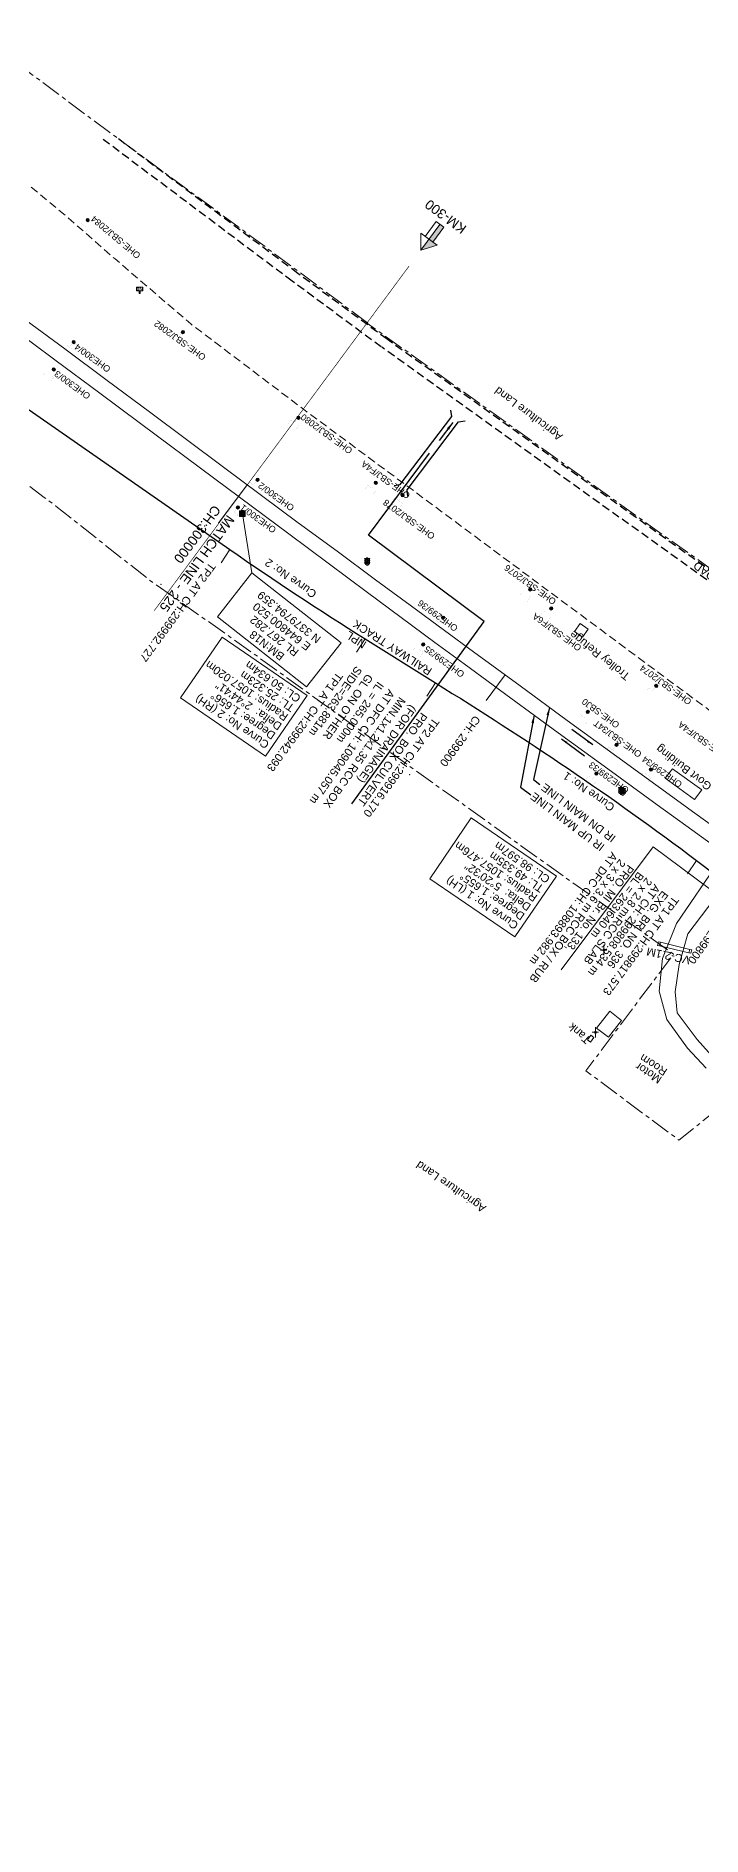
# Model space of a CAD drawing. Header units: metres. Extents: x 628572 to 650094, y 3375792 to 3391117.
# Drawn here: x 644736 to 644944, y 3379381 to 3379944 of the extents above; entities that cross this region are included whole.
import ezdxf
from ezdxf.enums import TextEntityAlignment as Align

# ---------------------------------------------------------------- set-up
doc = ezdxf.new("R2010")
doc.units = ezdxf.units.M
doc.header["$MEASUREMENT"] = 0
for name, pattern in [('CENTER', [2, 1.25, -0.25, 0.25, -0.25]), ('DASHED', [0.75, 0.5, -0.25]), ('PHANTOM2', [1.25, 0.625, -0.125, 0.125, -0.125, 0.125, -0.125])]:
    doc.linetypes.add(name, pattern=pattern)
for name, color, linetype, lineweight in [('Arch', 7, 'Continuous', 0), ('Bench_Mark', 7, 'Continuous', 0), ('Bore', 8, 'Continuous', 0), ('BRIDGE DETAILS PLAN', 7, 'Continuous', 0), ('Commercial Building Semipucca', 251, 'Continuous', 0), ('DFCC BOUNDARY', 6, 'CENTER', 0), ('Existing Chainage', 7, 'Continuous', 0), ('Existing IR Track', 143, 'Continuous', 0), ('Existing Railway Boundary', 7, 'CENTER', 0), ('flow direction', 7, 'Continuous', 0), ('Govt buliding', 251, 'Continuous', 0), ('KM STONE', 7, 'Continuous', 0), ('MATCH LINE', 7, 'Continuous', 0), ('Name Board', 251, 'Continuous', 0), ('NEW PRO. BOX', 1, 'Continuous', 30), ('OHE MAST', 8, 'Continuous', 0), ('Side Details', 251, 'Continuous', 0), ('Sign Board', 251, 'Continuous', 0), ('Subroad Edge', 34, 'Continuous', 0), ('Tank', 7, 'Continuous', 0), ('Text', 251, 'Continuous', 0), ('TEXT MAIN LINE', 6, 'Continuous', 0), ('TOPOSTYLEREMARK', 251, 'Continuous', 0), ('Trolley Stand', 251, 'Continuous', 0), ('Water Logged Area', 5, 'Continuous', 0)]:
    doc.layers.add(name, color=color, linetype=linetype, lineweight=lineweight)
for name, color, linetype in [('DRAIN CULVERT', 1, 'Continuous'), ('NPL SIDING', 6, 'Continuous'), ('PROPOSED ROAD', 10, 'DASHED')]:
    doc.layers.add(name, color=color, linetype=linetype)
doc.styles.add('NB', font='swissbo.ttf', dxfattribs={"height": 1.5})
doc.styles.get("Standard").update_dxf_attribs({"font": 'arial.ttf'})
doc.styles.add('Style-Arial', font='arial.ttf')
doc.styles.add('Text', font='arial.ttf', dxfattribs={"height": 2})
doc.dimstyles.new('ISO-25', dxfattribs={"dimtxt": 2.5, "dimasz": 2.5, "dimexe": 1.25, "dimexo": 0.625, "dimtad": 1, "dimtxsty": 'Standard', "dimcen": 2.5, "dimadec": 0, "dimazin": 0, "dimtfac": 1, "dimtmove": 0, "dimatfit": 3, "dimfxl": 1, "dimarcsym": 0})

# ---------------------------------------------------------------- blocks, each defined once
blk = doc.blocks.new('BORE')
at = {"ltscale": 0.5}
for q in [(-0.99, 0), (0, 1.64), (0.99, 0), (0, -1.64)]:
    blk.add_line((0, 0), q, dxfattribs=at)
blk.add_circle((0, 0), 0.328, dxfattribs=at)
blk = doc.blocks.new('NB')
for p, q in [((-0.98, 0.82), (-0.98, 1.98)), ((-0.98, 1.98), (0.98, 1.98)), ((-0.98, 0.82), (0.98, 0.82)), ((-0.13, 0.82), (-0.13, 0)), ((-0.13, 0), (0.13, 0)), ((0.13, 0.82), (0.13, 0)), ((0.98, 1.98), (0.98, 0.82))]:
    blk.add_line(p, q)
at = {"style": 'NB', "width": 1.025371}
blk.add_text('NB', height=0.988, rotation=180, dxfattribs=at).set_placement((-0.02, 1.38), align=Align.MIDDLE_CENTER)
blk = doc.blocks.new('SIG')
for color, points in [(1, [(-0.22, 0.42, 0.180295), (-0.01, 0.33, -0.00255), (0.01, 0.33, -0.00255), (0.02, 0.33, 0.180295), (0.23, 0.42, -0.002654), (0.25, 0.44, 0.184495), (0.33, 0.65, 1.000001), (-0.32, 0.65, 0.184495), (-0.24, 0.44, -0.002654)]), (2, [(0.23, -0.23, -0.002654), (0.25, -0.21, 0.184495), (0.33, 0.01, 1.000001), (-0.32, 0.01, 0.184495), (-0.24, -0.21, -0.002654), (-0.22, -0.23, 0.180295), (-0.01, -0.32, -0.00255), (0.01, -0.32, -0.00255), (0.02, -0.32, 0.180295)]), (3, [(0.23, -0.88, -0.002654), (0.25, -0.86, 0.184495), (0.33, -0.64, 1.000001), (-0.32, -0.64, 0.184495), (-0.24, -0.86, -0.002654), (-0.22, -0.88, 0.395599)])]:
    blk.add_hatch(color=color).paths.add_polyline_path(points)
for p, q in [((-0.31, 0.98), (-0.32, -0.9)), ((0.33, -0.9), (0.32, 0.98))]:
    blk.add_line(p, q)
at = {"flags": 128}
for points in [[(-0.31, 0.98), (-0.81, 0.98, 0.198758), (-0.42, 0.41, 0.003814), (-0.31, 0.39)], [(-0.31, 0.33), (-0.81, 0.33, 0.198758), (-0.42, -0.23, 0.003727), (-0.32, -0.26)], [(0.32, 0.98), (0.82, 0.98, -0.198758), (0.44, 0.41, -0.003814), (0.32, 0.39)], [(0.32, 0.33), (0.82, 0.33, -0.198758), (0.44, -0.23, -0.003727), (0.33, -0.26)], [(-0.32, -0.32), (-0.81, -0.32, 0.198758), (-0.42, -0.88, 0.003639), (-0.32, -0.9)], [(0.33, -0.32), (0.82, -0.32, -0.198758), (0.44, -0.88, -0.003639), (0.33, -0.9)]]:
    blk.add_lwpolyline(points, format="xyb", dxfattribs=at)
for centre, radius, start, end in [((0.01, 0.91), 0.324, 12.4049, 167.5951), ((0.01, 0.81), 0.357, 27.7578, 152.2422), ((0.01, -0.9), 0.324, 181.4572, 358.5428)]:
    blk.add_arc(centre, radius, start, end)
blk = doc.blocks.new('BM')
blk.add_hatch(color=256).paths.add_polyline_path([(-0.88, -0.88), (-0.88, 0.88), (0.88, 0.88), (0.88, -0.88)])
for p, q in [((0.88, 0.88), (-0.88, 0.88)), ((-0.88, 0.88), (-0.88, -0.88)), ((0.88, -0.88), (0.88, 0.88)), ((-0.88, -0.88), (0.88, -0.88))]:
    blk.add_line(p, q)
blk = doc.blocks.new('OHE MAST')
h = blk.add_hatch(color=256)
edge = h.paths.add_edge_path()
edge.add_arc((0, 0), 0.514, 0, 360)
at = {"const_width": 0.01, "flags": 128}
for points in [[(1.5, 3.5), (1.5, 2), (-1.5, 2), (-1.5, 3.5)], [(0, 2), (0, 0)]]:
    blk.add_lwpolyline(points, dxfattribs=at)
blk.add_circle((0, 0), 0.514)
blk = doc.blocks.new('KM POST PLAN')
h = blk.add_hatch(color=256)
h.paths.add_polyline_path([(-6.3, -8.5), (0, 0), (0, -8.5), (-3, -8.5)], flags=16)
h.paths.add_polyline_path([(-3, -20), (-3, -8.5), (0, -8.5), (0, -20)], flags=16)
at = {"flags": 128}
for points in [[(0, 0), (-6.3, -8.5), (6.3, -8.5)], [(0, 0), (0, -20)], [(0, 0), (6.3, -8.5)], [(3, -8.5), (3, -20), (-3, -20), (-3, -8.5)]]:
    blk.add_lwpolyline(points, dxfattribs=at)

msp = doc.modelspace()

# ---------------------------------------------------------------- linework, layer by layer
at = {"layer": 'Arch', "linetype": 'Continuous', "flags": 128}
for points in [[(644930.1041, 3379659.5112), (644930.7942, 3379659.3804), (644931.103, 3379660.4669), (644930.4126, 3379660.5976), (644930.1041, 3379659.5112)], [(644939.9084, 3379657.2048), (644940.6008, 3379657.0936), (644940.8976, 3379658.1541), (644940.2052, 3379658.2652), (644939.9084, 3379657.2048)]]:
    msp.add_lwpolyline(points, close=True, dxfattribs=at)
for points in [[(644939.9084, 3379657.2048), (644930.7942, 3379659.3804)], [(644931.103, 3379660.4669), (644940.2052, 3379658.2652)]]:
    msp.add_lwpolyline(points, dxfattribs=at)
at = {"layer": 'BRIDGE DETAILS PLAN', "flags": 128}
msp.add_lwpolyline([(644900.0819, 3379651.8619), (644928.7556, 3379690.2987), (644946.3025, 3379677.2798), (644982.5717, 3379726.1633)], dxfattribs=at)
at = {"layer": 'Commercial Building Semipucca', "linetype": 'Continuous', "flags": 128}
msp.add_lwpolyline([(644911.1149, 3379633.6771), (644915.2182, 3379638.9367), (644918.9056, 3379636.0615), (644914.7993, 3379630.7981), (644911.1149, 3379633.6771)], close=True, dxfattribs=at)
at = {"layer": 'DFCC BOUNDARY', "ltscale": 5, "flags": 128}
for points in [[(644839.659, 3379853.9203), (644799.5441, 3379883.7664), (644759.067, 3379913.46), (644719.0126, 3379943.3882), (644639.0378, 3380003.3297), (644599.0819, 3380033.3284), (644479.0036, 3380123.1209), (644438.8282, 3380153.1361), (644398.771, 3380183.0605), (644358.6681, 3380212.8501), (644198.015, 3380332.0525), (644157.8811, 3380361.8733), (644117.7416, 3380391.7282), (644077.6627, 3380421.6234), (644038.4538, 3380451.287), (644001.034, 3380484.6868), (644003.2264, 3380487.6601)], [(645346.1837, 3379491.1213), (644839.6006, 3379853.8387)]]:
    msp.add_lwpolyline(points, dxfattribs=at)
at = {"layer": 'DRAIN CULVERT'}
msp.add_lwpolyline([(644834.7134, 3379703.7307), (644876.0377, 3379760.734), (644839.8383, 3379787.7015), (644858.8825, 3379813.2652)], dxfattribs=at)
at = {"layer": 'Existing Chainage', "color": 7, "linetype": 'Continuous', "lineweight": 13, "flags": 128}
for points in [[(644793.0841, 3379791.3753), (644802.0429, 3379803.406)], [(644876.599, 3379735.9766), (644882.5138, 3379744.0398)]]:
    msp.add_lwpolyline(points, dxfattribs=at)
at = {"layer": 'Existing IR Track', "color": 88, "linetype": 'DASHED', "ltscale": 5, "flags": 128}
msp.add_lwpolyline([(645038.693, 3379655.1177), (645028.1338, 3379666.3978), (645014.8905, 3379679.9859), (645008.5367, 3379685.732), (644999.4581, 3379693.3987), (644961.2941, 3379721.897), (644930.2564, 3379744.877), (644892.702, 3379772.7549), (644852.7865, 3379802.4109), (644820.1267, 3379826.5914), (644784.3653, 3379853.6853), (644760.7581, 3379873.9597), (644745.8776, 3379887.0143), (644726.7946, 3379902.8908), (644694.4119, 3379927.0664), (644675.1506, 3379941.616), (644664.1018, 3379950.2687), (644652.1089, 3379960.4963), (644641.3005, 3379969.8632), (644604.0556, 3380001.6745), (644568.2548, 3380028.7499), (644548.9211, 3380044.8728), (644533.1382, 3380058.7814), (644517.4767, 3380072.4625), (644506.3973, 3380081.5957), (644487.1177, 3380096.2314), (644471.4398, 3380108.5115)], dxfattribs=at)
at = {"layer": 'Existing IR Track', "flags": 128}
for points in [[(644958.4163, 3379688.8492), (644941.7979, 3379700.8421), (644917.4423, 3379718.5098), (644901.9387, 3379729.7905), (644887.2194, 3379740.588), (644872.6862, 3379751.249), (644863.5797, 3379757.8869), (644852.8983, 3379765.7577), (644842.101, 3379773.7138), (644830.0548, 3379782.6156), (644817.9452, 3379791.5642), (644794.6191, 3379808.9342), (644771.5065, 3379826.1453), (644758.282, 3379835.9716), (644745.0174, 3379845.8276), (644729.377, 3379857.3973)], [(644955.5661, 3379684.9764), (644938.9942, 3379696.9579), (644930.0126, 3379703.4507), (644914.6115, 3379714.672), (644899.147, 3379725.9396), (644884.3801, 3379736.7486), (644869.7785, 3379747.4369), (644860.6385, 3379754.169), (644850.1027, 3379761.9916), (644839.6202, 3379769.7745), (644827.3126, 3379778.9216), (644815.0345, 3379788.0468), (644791.8897, 3379805.2652), (644768.7237, 3379822.4995), (644755.5539, 3379832.3011), (644742.2899, 3379842.1729), (644726.693, 3379853.784)]]:
    msp.add_lwpolyline(points, dxfattribs=at)
at = {"layer": 'Existing Railway Boundary', "ltscale": 5, "flags": 128}
msp.add_lwpolyline([(631983.38, 3389039.032), (631997.7807, 3389029.4226), (631998.0481, 3389028.4172), (632017.689, 3389013.381), (632054.7643, 3388986.9088), (632106.6339, 3388955.856), (632154.9467, 3388925.0992), (632230.8669, 3388875.9972), (632261.2753, 3388857.0709), (632290.5359, 3388840.2738), (632385.6616, 3388776.6365), (632400.5735, 3388766.5357), (632397.5375, 3388762.1235), (632395.5364, 3388759.1088), (632389.2973, 3388750.367), (632386.7075, 3388746.9674), (632380.0799, 3388739.4039), (632361.8258, 3388715.063), (632365.1364, 3388712.5802), (632373.8273, 3388706.8724), (632388.4278, 3388697.2834), (632403.5607, 3388687.3436), (632418.7904, 3388677.3402), (632434.5002, 3388667.0345), (632450.2517, 3388656.7014), (632466.7864, 3388645.8571), (632483.3195, 3388635.0137), (632501.7611, 3388622.9148), (632520.2525, 3388610.7831), (632536.8197, 3388599.9238), (632553.3588, 3388589.0829), (632565.8495, 3388580.885), (632578.4671, 3388572.604), (632596.9196, 3388560.5289), (632615.4939, 3388548.3741), (632635.6038, 3388535.295), (632652.8405, 3388523.9973), (632669.9946, 3388512.743), (632686.4084, 3388501.9869), (632696.8068, 3388495.1588), (632732.8678, 3388550.0585), (632815.552, 3388494.313), (632865.8266, 3388462.6693), (632954.7858, 3388408.1832), (633025.1519, 3388369.9037), (633056.7277, 3388353.8904), (633065.1399, 3388349.0145), (633088.5914, 3388328.9973), (633152.5885, 3388273.22), (633202.5468, 3388242.3953), (633264.4413, 3388204.6969), (633318.529, 3388171.7998), (633353.1394, 3388148.7029), (633406.9301, 3388112.3266), (633420.502, 3388103.4378), (633436.8123, 3388092.7008), (633466.2362, 3388073.356), (633479.8402, 3388064.4269), (633497.3225, 3388052.9837), (633514.7073, 3388041.6043), (633531.7969, 3388030.3277), (633546.129, 3388020.9518), (633562.4852, 3388010.2117), (633576.5949, 3388000.9466), (633594.4174, 3387989.2137), (633606.8568, 3387981.0241), (633607.7091, 3387982.3188), (633610.8424, 3387980.256), (633626.8506, 3387969.7582), (633642.9494, 3387959.201), (633660.1619, 3387947.8844), (633677.4438, 3387936.5221), (633693.0899, 3387926.2037), (633708.7685, 3387915.8637), (633726.0343, 3387904.4973), (633743.3468, 3387893.1002), (633758.2779, 3387883.3197), (633773.1647, 3387873.5681), (633789.2894, 3387862.9617), (633805.4356, 3387852.3412), (633820.4764, 3387842.4668), (633835.4704, 3387832.6232), (633852.0416, 3387821.7432), (633886.4734, 3387799.1411), (633904.4207, 3387787.3621), (633919.3393, 3387777.5707), (633934.3023, 3387767.7502), (633949.6629, 3387757.6969), (633964.9235, 3387747.7091), (633980.0551, 3387737.7098), (633995.2041, 3387727.6988), (634012.3387, 3387716.4289), (634029.3333, 3387705.2512), (634045.5362, 3387694.5849), (634061.6293, 3387683.9862), (634078.9907, 3387672.5929), (634096.3149, 3387661.224), (634113.1506, 3387650.1721), (634130.0059, 3387639.1072), (634145.8823, 3387628.6414), (634161.8963, 3387618.085), (634177.8703, 3387607.6107), (634193.7633, 3387597.1895), (634209.9993, 3387586.506), (634226.097, 3387575.9134), (634243.1652, 3387564.6955), (634260.1615, 3387553.5249), (634275.6177, 3387543.3646), (634291.1318, 3387533.1662), (634296.8083, 3387529.4449), (634291.9143, 3387522.0113), (634301.9583, 3387515.4268), (634317.7028, 3387505.1053), (634344.1271, 3387487.7818), (634370.6963, 3387470.3636), (634386.1901, 3387460.3813), (634401.9429, 3387450.229), (634426.4972, 3387434.0857), (634451.3792, 3387417.727), (634475.9114, 3387401.5928), (634500.3759, 3387385.5031), (634523.6732, 3387370.1555), (634547.0997, 3387354.7227), (634564.8006, 3387343.068), (634582.571, 3387331.3674), (634601.3879, 3387318.9723), (634620.2858, 3387306.5238), (634639.3106, 3387294.0156), (634658.1243, 3387281.6461), (634679.4814, 3387267.2836), (634702.026, 3387254.0413), (634712.9167, 3387246.4104), (634726.0042, 3387238.4627), (634737.8854, 3387230.0656), (634750.9438, 3387221.7267), (634764.9008, 3387212.4131), (634775.612, 3387204.6159), (634789.3703, 3387195.959), (634801.4607, 3387188.869), (634814.7172, 3387180.8194), (634815.4987, 3387180.2694), (634827.9598, 3387171.3498), (634840.5994, 3387164.128), (634854.2176, 3387155.5292), (634871.8787, 3387143.9515), (634877.6173, 3387139.7695), (634887.5373, 3387132.4757), (634902.4262, 3387121.5277), (634921.3448, 3387107.4791), (634940.6674, 3387093.1306), (634962.2421, 3387077.0753), (634984.1126, 3387060.8), (635000.5185, 3387048.6195), (635017.0238, 3387036.3652), (635035.7455, 3387022.426), (635054.4369, 3387008.5092), (635082.1937, 3386987.9155), (635109.8573, 3386967.3911), (635134.2436, 3386949.2611), (635158.5309, 3386931.2047), (635180.7563, 3386914.7058), (635202.7867, 3386898.3516), (635206.1213, 3386895.8016), (635211.1242, 3386892.0437), (635230.1367, 3386877.9281), (635249.207, 3386863.7701), (635270.9723, 3386847.61), (635292.819, 3386831.3895), (635313.1117, 3386816.3456), (635333.3618, 3386801.3334), (635352.372, 3386787.2182), (635371.5331, 3386772.9909), (635390.4616, 3386758.9197), (635409.8226, 3386744.527), (635427.2062, 3386731.6093), (635445.0434, 3386718.3546), (635461.6171, 3386706.0794), (635478.4695, 3386693.5976), (635493.4196, 3386682.4884), (635508.6023, 3386671.2062), (635518.0063, 3386664.2196), (635527.5618, 3386657.1206), (635543.461, 3386645.2907), (635559.7145, 3386633.1978), (635591.676, 3386610.2688), (635606.0755, 3386599.5015), (635620.6466, 3386588.6057), (635636.5434, 3386576.7606), (635652.3995, 3386564.9458), (635668.2493, 3386553.1365), (635683.9787, 3386541.4169), (635700.2614, 3386528.9886), (635716.7419, 3386516.4094), (635732.9183, 3386504.3569), (635749.0007, 3386492.3748), (635764.9276, 3386480.5277), (635780.91, 3386468.6394), (635796.8963, 3386456.7694), (635812.8908, 3386444.8934), (635829.3631, 3386432.6938), (635845.7912, 3386420.527), (635861.6814, 3386408.7334), (635877.6317, 3386396.8953), (635893.2055, 3386385.3425), (635908.8769, 3386373.7174), (635925.058, 3386361.6972), (635941.2668, 3386349.6564), (635956.6865, 3386338.1889), (635972.0823, 3386326.7391), (635987.7899, 3386315.0493), (636003.5308, 3386303.3347), (636019.0977, 3386291.765), (636034.6476, 3386280.2079), (636050.7681, 3386268.2256), (636066.8961, 3386256.2378), (636083.1084, 3386244.1987), (636099.3561, 3386232.1333), (636114.134, 3386221.1471), (636147.8198, 3386196.1265), (636166.7058, 3386182.1085), (636182.4635, 3386170.4111), (636198.2037, 3386158.7268), (636214.3364, 3386146.7471), (636230.3919, 3386134.8247), (636230.9614, 3386134.4025), (636228.154, 3386130.995), (636300.9317, 3386076.4069), (636382.1931, 3386014.4435), (636463.0816, 3385952.0584), (636544.2755, 3385889.3268), (636568.8921, 3385871.1182), (636613.4471, 3385839.7025), (636628.0709, 3385853.6506), (636650.5128, 3385835.4717), (636693.9069, 3385800.1065), (636686.7095, 3385790.4003), (636696.0629, 3385782.3378), (636710.473, 3385769.9165), (636766.0138, 3385726.4206), (636849.4668, 3385668.9836), (636931.64, 3385608.8479), (637013.8419, 3385548.1951), (637096.6082, 3385488.6336), (637121.9489, 3385470.2058), (637176.9181, 3385426.1737), (637258.1753, 3385363.4078), (637340.1494, 3385301.7514), (637422.2947, 3385241.0852), (637447.0788, 3385223.2045), (637528.2227, 3385160.8768), (637610.9552, 3385100.7612), (637694.8717, 3385041.953), (637753.3499, 3385002.2846), (637771.5944, 3384989.982), (637771.5944, 3384979.4924), (637852.0915, 3384922.0343), (637935.0162, 3384862.0714), (637993.4351, 3384821.4573), (638019.0158, 3384803.2052), (638102.4107, 3384745.0584), (638178.9785, 3384688.3398), (638237.6603, 3384636.8079), (638344.701, 3384557.2221), (638427.4112, 3384496.8586), (638508.4228, 3384435.5926), (638565.3238, 3384391.9743), (638589.782, 3384373.2765), (638631.8324, 3384337.8543), (638619.2503, 3384320.7689), (638700.6253, 3384258.2275), (638758.2306, 3384210.1286), (638748.4263, 3384194.4881), (638832.9819, 3384135.241), (638898.2751, 3384089.8354), (638910.685, 3384104.7359), (638994.0238, 3384045.8483), (639077.2216, 3383986.384), (639102.1383, 3383968.0886), (639159.8745, 3383926.5901), (639184.8741, 3383908.5552), (639242.6613, 3383867.4991), (639268.1519, 3383849.1332), (639327.9549, 3383811.5106), (639354.2186, 3383795.0507), (639414.5653, 3383756.9689), (639440.0428, 3383739.3736), (639498.3493, 3383699.1058), (639523.8465, 3383681.6785), (639574.9736, 3383646.7331), (639583.1624, 3383652.0276), (639689.1575, 3383571.5368), (639770.3529, 3383510.1038), (639826.8338, 3383467.0843), (639851.6063, 3383448.3401), (639907.8381, 3383405.1303), (639928.7552, 3383389.2727), (639932.4136, 3383385.8226), (639987.4639, 3383341.8457), (640012.7135, 3383323.0928), (640093.1273, 3383262.0565), (640171.8725, 3383196.1592), (640228.3322, 3383153.381), (640311.5957, 3383095.2106), (640394.8641, 3383036.2274), (640477.4145, 3382977.0386), (640559.1827, 3382915.4685), (640665.4567, 3382835.3045), (640720.6935, 3382789.5682), (640744.1896, 3382769.9043), (640801.5333, 3382727.7921), (640884.497, 3382668.355), (640967.4181, 3382609.4811), (641049.3321, 3382547.9775), (641130.842, 3382487.0083), (641212.6929, 3382426.3203), (641295.2397, 3382366.2732), (641377.1032, 3382305.6407), (641458.6913, 3382244.4694), (641539.788, 3382182.3426), (641622.1383, 3382122.0097), (641702.364, 3382062.6427), (641784.5528, 3382001.6936), (641867.0132, 3381941.5198), (641973.939, 3381862.1361), (642047.1447, 3381806.5386), (642111.3474, 3381756.247), (642135.5451, 3381737.1522), (642191.6481, 3381692.8805), (642216.3665, 3381674.0919), (642297.8377, 3381612.4104), (642380.4062, 3381552.4772), (642463.3246, 3381492.4122), (642545.7114, 3381431.7783), (642627.5896, 3381371.9523), (642710.042, 3381311.7191), (642794.2249, 3381254.3826), (642875.8129, 3381193.2771), (642956.3456, 3381130.3141), (643036.4583, 3381067.3443), (643117.185, 3381004.8095), (643172.4593, 3380960.8682), (643197.158, 3380942.1115), (643255.3116, 3380901.5691), (643282.0179, 3380885.9855), (643340.0019, 3380844.3971), (643414.9945, 3380785.1482), (643451.8986, 3380756.7808), (643532.8037, 3380694.4612), (643535.2972, 3380692.6635), (643551.2784, 3380680.8194), (643567.3357, 3380668.919), (643583.0638, 3380657.2952), (643598.7082, 3380645.7333), (643614.3081, 3380634.1892), (643630.1523, 3380622.4653), (643650.0814, 3380608.0318), (643669.585, 3380593.9065), (643682.7179, 3380584.1884), (643695.5222, 3380574.7117), (643709.3225, 3380564.4893), (643722.9637, 3380554.3847), (643737.887, 3380543.3483), (643752.8235, 3380532.3022), (643768.2592, 3380520.8389), (643783.7331, 3380509.3472), (643799.7855, 3380497.4973), (643815.9413, 3380485.5714), (643832.7782, 3380473.1288), (643849.7289, 3380460.6021), (643866.059, 3380448.5159), (643882.3496, 3380436.4589), (643898.3816, 3380424.7148), (643914.2305, 3380413.1048), (643929.3278, 3380401.9147), (643944.4267, 3380390.7231), (643959.7518, 3380379.1349), (643975.3902, 3380367.3097), (643987.907, 3380358.1055), (644000.1603, 3380349.0958), (644017.4569, 3380336.3184), (644034.4669, 3380323.7528), (644046.4455, 3380314.9727), (644249.4258, 3380165.3983), (644621.007, 3379887.6965), (644676.9944, 3379845.4482), (644702.8645, 3379825.9912), (644738.6024, 3379799.4801), (644742.2817, 3379796.7418), (644771.2557, 3379773.8192), (644804.6479, 3379750.2058), (644834.554, 3379728.6172), (644848.5372, 3379718.5093), (644863.2911, 3379707.9396), (644878.1999, 3379697.2589), (644893.8111, 3379686.127), (644909.381, 3379675.0245), (644918.4816, 3379668.5863), (644935.1691, 3379656.7791), (644907.7997, 3379620.3367), (644936.8456, 3379598.666), (644961.4527, 3379618.4234), (645145.9779, 3379481.4776), (645154.4712, 3379493.1591), (645276.7247, 3379402.534), (645270.2115, 3379393.7381), (645468.3754, 3379252.8811), (645478.6859, 3379267.1096), (645498.5589, 3379252.3702), (645510.5872, 3379243.9988), (645510.5872, 3379243.9988), (645531.3517, 3379228.922), (645544.8911, 3379218.91), (645549.0311, 3379215.8257)], dxfattribs=at)
at = {"layer": 'Govt buliding', "flags": 128}
msp.add_lwpolyline([(644944.0211, 3379708.0688), (644941.7077, 3379705.1036), (644932.5221, 3379711.715), (644934.8482, 3379714.6966), (644944.0211, 3379708.0688)], close=True, dxfattribs=at)
at = {"layer": 'MATCH LINE', "linetype": 'PHANTOM2', "ltscale": 15, "const_width": 0.2}
msp.add_lwpolyline([(644852.5436, 3379871.7131), (644772.9616, 3379764.0707)], dxfattribs=at)
at = {"layer": 'NEW PRO. BOX'}
for points in [[(644847.89, 3379803.2184), (644849.8249, 3379803.4713), (644865.8963, 3379824.7034), (644865.6294, 3379826.7455)], [(644852.2156, 3379799.8928), (644851.9627, 3379801.8277), (644868.0418, 3379823.0697), (644870.0839, 3379823.3366)]]:
    msp.add_lwpolyline(points, dxfattribs=at)
at = {"layer": 'NPL SIDING'}
msp.add_lwpolyline([(643905.054, 3380126.2641, -0.32215497), (644315.8051, 3380117.8517), (644796.6185, 3379783.1815, 0.01197615), (644838.8529, 3379755.2615), (644860.8142, 3379741.4878, -0.02331379), (644942.3224, 3379686.0733), (644995.7144, 3379645.7255)], format="xyb", dxfattribs=at)
at = {"layer": 'NPL SIDING', "lineweight": 0}
for points in [[(644796.6185, 3379783.1815), (644793.8542, 3379779.0151)], [(644838.8529, 3379755.2615), (644836.0887, 3379751.0951)], [(644860.8142, 3379741.4878), (644858.0499, 3379737.3214)], [(644942.3224, 3379686.0733), (644939.5582, 3379681.9069)]]:
    msp.add_lwpolyline(points, dxfattribs=at)
for points in [[(644820.7558, 3379737.6145), (644807.7602, 3379718.615), (644781.1702, 3379736.8024), (644794.1658, 3379755.8019)], [(644898.5731, 3379681.1544), (644885.5775, 3379662.1549), (644858.9875, 3379680.3424), (644871.9831, 3379699.3419)]]:
    msp.add_lwpolyline(points, close=True, dxfattribs=at)
at = {"layer": 'PROPOSED ROAD', "linetype": 'DASHED', "ltscale": 5}
for points in [[(644845.6635, 3379848.8827), (644817.7923, 3379869.4536), (644761.2091, 3379911.8759)], [(644843.8833, 3379846.4708), (644816.0031, 3379867.0484), (644756.9792, 3379911.3006)], [(645033.9449, 3379710.382), (644844.0291, 3379846.3632)], [(645036.367, 3379712.3376), (644845.6635, 3379848.8827)]]:
    msp.add_lwpolyline(points, dxfattribs=at)
at = {"layer": 'Subroad Edge', "linetype": 'Continuous', "flags": 128}
for points in [[(644949.3001, 3379685.7249), (644936.0289, 3379666.3783), (644931.6861, 3379655.3633), (644930.6869, 3379645.2548), (644933.0019, 3379636.3021), (644939.4618, 3379627.4025), (644945.3566, 3379621.1864)], [(644947.8507, 3379624.1662), (644942.5311, 3379630.1179), (644936.3171, 3379638.42), (644935.6915, 3379644.9816), (644936.8871, 3379653.5006), (644939.6279, 3379663.1496), (644954.1327, 3379682.1323)]]:
    msp.add_lwpolyline(points, dxfattribs=at)
at = {"layer": 'Tank', "linetype": 'Continuous', "flags": 128}
msp.add_lwpolyline([(644908.2619, 3379629.9894), (644909.1951, 3379629.2558), (644910.2588, 3379630.73), (644909.3229, 3379631.4657), (644908.2619, 3379629.9894)], close=True, dxfattribs=at)
at = {"layer": 'TOPOSTYLEREMARK'}
msp.add_line((644800.52, 3379794.359), (644803.4849, 3379775.8954), dxfattribs=at)
at = {"layer": 'TOPOSTYLEREMARK', "linetype": 'Continuous', "flags": 128}
msp.add_lwpolyline([(644831.3077, 3379754.0775), (644820.5089, 3379740.3066), (644792.6862, 3379762.1245), (644803.4849, 3379775.8954), (644831.3077, 3379754.0775)], close=True, dxfattribs=at)
at = {"layer": 'Trolley Stand', "linetype": 'Continuous', "flags": 128}
msp.add_lwpolyline([(644904.2566, 3379757.5745), (644905.9854, 3379760.0255), (644908.4406, 3379758.2937), (644906.7118, 3379755.8427), (644904.2566, 3379757.5745)], close=True, dxfattribs=at)
at = {"layer": 'Water Logged Area'}
for p in [(644788.7, 3379790.565), (644775.121, 3379772.309), (644852.742, 3379712.855)]:
    msp.add_point(p, dxfattribs=at)

# ---------------------------------------------------------------- block references
at = {"layer": 'Bench_Mark', "linetype": 'Continuous'}
msp.add_blockref('BM', (644800.52, 3379794.359), dxfattribs=at)
at = {"layer": 'Bore', "linetype": 'Continuous'}
for p in [(644913.3744, 3379658.0484), (644910.759, 3379632.35)]:
    msp.add_blockref('BORE', p, dxfattribs=at)
at = {"layer": 'KM STONE'}
ref = msp.add_blockref('KM POST PLAN', (644856.2333, 3379876.7038), dxfattribs=dict(at, xscale=0.4999999999999998, yscale=0.4999999999999998, zscale=0.4999999999999998, rotation=143.5234969409069))
ref.add_attrib('KM-POST', 'KM-300', dxfattribs={"layer": '0', "height": 3, "rotation": 143.523497, "style": 'Style-Arial'}).set_placement((644863.9617, 3379887.1571), align=Align.MIDDLE_CENTER)
at = {"layer": 'Name Board', "linetype": 'Continuous'}
msp.add_blockref('NB', (644768.411, 3379863.211), dxfattribs=at)
msp.add_blockref('NB', (644768.411, 3379863.211), dxfattribs=at)
at = {"layer": 'OHE MAST', "color": 2, "rotation": 143.3908318566117}
for p in [(644752.185, 3379886.113), (644781.926, 3379851.129), (644747.807, 3379848.001), (644741.608, 3379839.441), (644818.018, 3379824.333), (644805.262, 3379804.979), (644842.14, 3379804.022), (644850.526, 3379800.144), (644799.093, 3379796.342), (644890.398, 3379770.714), (644896.94, 3379764.759), (644863.17, 3379761.896), (644856.997, 3379753.552), (644929.74, 3379740.594), (644908.374, 3379732.457), (644917.374, 3379722.19), (644928.062, 3379714.453), (644911.066, 3379713.159)]:
    msp.add_blockref('OHE MAST', p, dxfattribs=at)
at = {"layer": 'Sign Board', "linetype": 'Continuous'}
for p in [(644839.494, 3379779.401), (644918.779, 3379707.817), (644919.324, 3379707.589)]:
    msp.add_blockref('SIG', p, dxfattribs=at)

# ---------------------------------------------------------------- texts
at = {"layer": 'BRIDGE DETAILS PLAN', "color": 10}
for s, p in [('AT DFC CH: 108893.982 m', (644915.8594, 3379688.8815)), ('2 x 3 x 3.6 m RCC BOX / RUB', (644918.3515, 3379686.6856)), ('PRO. MI Br. No. 133, ', (644920.9902, 3379684.9289))]:
    msp.add_text(s, height=2.5, rotation=233, dxfattribs=at).set_placement(p)
at = {"layer": 'BRIDGE DETAILS PLAN'}
for s, p in [('BL = 263.640 m', (644924.1036, 3379682.7109)), ('2 x 2.8 m RCC SLAB', (644926.6847, 3379680.9018)), ('AT CH: 299808.534 m', (644929.1925, 3379678.8446)), ('EXG. BR. NO. 336 ', (644931.7002, 3379676.7875))]:
    msp.add_text(s, height=2.5, rotation=233, dxfattribs=at).set_placement(p)
at = {"layer": 'Existing Chainage', "color": 7, "lineweight": 0, "attachment_point": 4, "line_spacing_factor": 0.6, "style": 'Style-Arial'}
for s, insert, char_height, rotation in [('CH:300000', (644792.7293, 3379796.4425), 3, 233.326327), ('CH: 299900', (644874.0017, 3379730.8274), 2.5, 233.737629), ('CH: 299800', (644951.3641, 3379669.2745), 2.5, 234.183571)]:
    msp.add_mtext(s, dxfattribs=dict(at, insert=insert, char_height=char_height, rotation=rotation))
at = {"layer": 'Existing IR Track', "color": 7, "lineweight": 0}
for s, p in [('IR DN MAIN LINE', (644894.2762, 3379709.2949)), ('IR UP MAIN LINE', (644890.9298, 3379706.4666))]:
    msp.add_text(s, height=2.5, rotation=143, dxfattribs=at).set_placement(p, align=Align.MIDDLE_RIGHT)
at = {"layer": 'MATCH LINE', "linetype": 'Continuous'}
msp.add_text('MATCH LINE - 225', height=3, rotation=233.623712, dxfattribs=at).set_placement((644795.833, 3379794.2132))
at = {"layer": 'NPL SIDING', "lineweight": 0, "char_height": 2.5, "attachment_point": 4, "rotation": 233.737629, "line_spacing_factor": 0.6, "style": 'Style-Arial'}
for s, insert in [('TP2 AT CH:299992.727', (644791.3151, 3379778.6106)), ('TP1 AT CH:299942.093', (644831.0285, 3379744.3637)), ('TP2 AT CH:299916.170', (644861.1576, 3379730.0842)), ('TP1 AT CH:299817.573', (644935.9689, 3379674.3752))]:
    msp.add_mtext(s, dxfattribs=dict(at, insert=insert))
at = {"layer": 'NPL SIDING', "char_height": 2.5, "width": 34.476914, "attachment_point": 3, "style": 'Text'}
for s, insert, rotation in [('Curve No: 2', (644807.2394, 3379778.4894), 145), ('NPL \\PRAILWAY TRACK', (644832.4203, 3379755.7804), 146.938963), ('Curve No: 1', (644900.3438, 3379711.8417), 145)]:
    msp.add_mtext(s, dxfattribs=dict(at, insert=insert, rotation=rotation))
at = {"layer": 'NPL SIDING', "char_height": 2.5, "attachment_point": 7, "rotation": 145.628033, "line_spacing_factor": 0.84, "style": 'Style-Arial'}
for s, insert in [('Curve No: 2 (RH)\\PDegree: 1.656%%D\\PDelta:  2%%D44\'41"\\PRadius: 1057.020m\\PTL: 25.323m\\PCL: 50.634m', (644819.0184, 3379737.2885)), ('Curve No: 1 (LH)\\PDegree: 1.655%%D\\PDelta:  5%%D20\'32"\\PRadius: 1057.476m\\PTL: 49.335m\\PCL: 98.597m', (644896.8356, 3379680.8284))]:
    msp.add_mtext(s, dxfattribs=dict(at, insert=insert))
at = {"layer": 'OHE MAST'}
for s, rotation, p in [('OHE-SBJ/2084', 140, (644754.2602, 3379887.6403)), ('OHE-SBJ/2082', 144, (644773.8569, 3379854.9181)), ('OHE300/4', 144, (644749.0079, 3379847.6296)), ('OHE300/3', 144, (644742.7124, 3379839.223)), ('OHE-SBJ/2080', 144, (644819.6331, 3379825.7134)), ('OHE-SBJ/F4A', 144, (644838.5238, 3379811.067)), ('OHE300/2', 144, (644806.362, 3379804.3226)), ('OHE300/1', 144, (644800.7145, 3379797.4381)), ('OHE-SBJ/2078', 144, (644845.3837, 3379799.0194)), ('OHE-SBJ/2076', 144, (644883.239, 3379778.5935)), ('OHE299/36', 144, (644856.199, 3379767.6008)), ('OHE-SBJ/F6A', 144, (644892.0476, 3379763.47)), ('OHE299/35', 144, (644858.2541, 3379753.2462)), ('OHE-SBJ/2074', 144, (644925.5371, 3379747.2937)), ('OHE-SBJ0', 144, (644907.436, 3379736.8255)), ('OHE-SBJ/34T', 144, (644911.0979, 3379730.0552)), ('OHE-SBJ/F4A', 144, (644937.497, 3379729.6542)), ('OHE299/33', 144, (644909.6184, 3379717.0253)), ('OHE299/34', 144, (644926.2451, 3379718.817))]:
    msp.add_text(s, height=2, rotation=rotation, dxfattribs=at).set_placement(p, align=Align.RIGHT)
at = {"layer": 'PROPOSED ROAD', "color": 10, "linetype": 'Continuous', "lineweight": -3, "ltscale": 5}
msp.add_text('PROPOSED 3m WIDE ROAD', height=2.5, rotation=144, dxfattribs=at).set_placement((644942.4934, 3379779.6252), align=Align.RIGHT)
at = {"layer": 'Side Details'}
for rotation, p in [(143.034524, (644900.7542, 3379818.9332)), (145.39312, (644876.8143, 3379577.9172))]:
    msp.add_text('Agriculture Land', height=2.5, rotation=rotation, dxfattribs=at).set_placement(p)
at = {"layer": 'Text', "style": 'Text'}
for s, rotation, p in [('Trolley Refuge', 141.919592, (644921.7908, 3379744.0444)), (' Tank', 138.602051, (644910.1948, 3379629.7516)), ('Room', 147.110942, (644933.4473, 3379620.6822)), ('Motor', 147.110942, (644931.7538, 3379618.2405))]:
    msp.add_text(s, height=2.5, rotation=rotation, dxfattribs=at).set_placement(p)
at = {"layer": 'Text'}
for s, rotation, p in [('Govt Building', 142.525197, (644947.3209, 3379709.6884)), ('VC-2.1M', 167.941047, (644940.5115, 3379656.0245))]:
    msp.add_text(s, height=2.5, rotation=rotation, dxfattribs=at).set_placement(p)
at = {"layer": 'TEXT MAIN LINE', "color": 10, "insert": (644858.4372, 3379731.0341), "char_height": 2.5, "attachment_point": 1, "rotation": 234.590526, "style": 'Style-Arial'}
msp.add_mtext_dynamic_manual_height_columns('PRO.^IBOX CULVERT\\P(FOR DRAINAGE)\\PMIN.1x1.2x1.35 RCC BOX\\PAT DFC CH: {\\fArial|b0|i0|c0|p34;109045.057\\fArial|b0|i0|c0|p39;\\C256; \\fArial|b0|i0|c0|p34;\\C10;m\\fCalibri|b0|i0|c0|p34;\\H0.79167x;\\C256;\\P}IL = 265.000m\\PGL ON OTHER \\PSIDE={\\C1;263.881}m', width=50.622855, gutter_width=2.5, heights=[0], dxfattribs=at)
at = {"layer": 'TOPOSTYLEREMARK'}
for s, p in [('E 644800.520', (644812.7683, 3379759.0846)), ('N 3379794.359', (644815.0823, 3379762.0355)), ('RL 267.282', (644810.4542, 3379756.1337)), ('BM:N18', (644808.1402, 3379753.1828))]:
    msp.add_text(s, height=2.5, rotation=141.897293, dxfattribs=at).set_placement(p, align=Align.MIDDLE_CENTER)

# ---------------------------------------------------------------- leaders
at = {"layer": 'DRAIN CULVERT'}
msp.add_leader([(644866.2273, 3379822.8325, 0.0098), (644861.9498, 3379817.2238, -0.0178)], dimstyle='ISO-25', override={"dimtxt": 3, "dimasz": 2.5, "dimgap": 0.625, "dimtad": 0, "dimdec": 3, "dimzin": 2, "dimtdec": 3}, dxfattribs=at)
at = {"layer": 'Existing IR Track', "color": 7, "lineweight": 0}
for points in [[(644891.6325, 3379731.4401), (644887.3962, 3379708.9187), (644890.5508, 3379706.5862)], [(644896.4046, 3379733.8501), (644891.379, 3379711.2949), (644893.4235, 3379709.7831)]]:
    msp.add_leader(points, dimstyle='ISO-25', override={"dimtxt": 3, "dimtad": 0}, dxfattribs=at)
at = {"layer": 'flow direction', "lineweight": 0}
for points in [[(644909.915, 3379722.1165), (644903.4101, 3379726.9202)], [(644900.1495, 3379724.0517), (644907.3169, 3379718.7563)]]:
    msp.add_leader(points, dimstyle='ISO-25', override={"dimtxt": 0.5, "dimasz": 2, "dimtad": 0}, dxfattribs=at)

doc.saveas('drawing.dxf')
